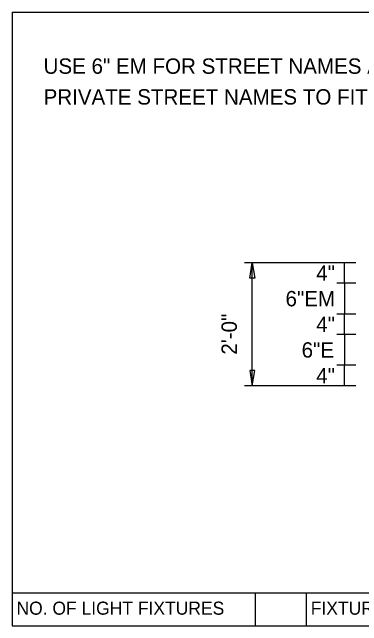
# Model space of a CAD drawing. Extents: x 764 to 1076, y -284 to -242.
# Drawn here: x 939.86 to 945.55, y -271.2 to -261.23 of the extents above; entities that cross this region are included whole.
import ezdxf

# ---------------------------------------------------------------- set-up
doc = ezdxf.new("R2010")
doc.units = 0
for name, color, linetype in [('GSDims', 7, 'Continuous'), ('SheetLinesMisc2_dp', 7, 'Continuous'), ('TextLabel', 7, 'Continuous'), ('TextMinor', 7, 'Continuous')]:
    doc.layers.add(name, color=color, linetype=linetype)

msp = doc.modelspace()

# ---------------------------------------------------------------- linework, layer by layer
at = {"layer": 'GSDims'}
for p, q in [((943.9555, -265.3034), (943.643, -265.3034)), ((943.768, -267.3034), (943.768, -265.3034)), ((945.4555, -265.3034), (943.9555, -265.3034)), ((945.4555, -265.3034), (945.143, -265.3034)), ((945.268, -265.6373), (945.268, -265.3034)), ((945.4555, -265.6373), (945.143, -265.6373)), ((945.4555, -265.6373), (945.143, -265.6373)), ((945.268, -265.6373), (945.268, -266.1373)), ((945.4555, -266.1373), (945.143, -266.1373)), ((945.4555, -266.1373), (945.143, -266.1373)), ((945.268, -266.4705), (945.268, -266.1373)), ((945.4555, -266.4705), (945.143, -266.4705)), ((945.4555, -266.4705), (945.143, -266.4705)), ((945.268, -266.4705), (945.268, -266.9705)), ((945.4555, -266.9705), (945.143, -266.9705)), ((945.4555, -266.9705), (945.143, -266.9705)), ((945.268, -267.3034), (945.268, -266.9705)), ((943.9555, -267.3034), (943.643, -267.3034)), ((945.4555, -267.3034), (943.9555, -267.3034)), ((945.4555, -267.3034), (945.143, -267.3034))]:
    msp.add_line(p, q, dxfattribs=at)
for points in [[(943.768, -265.3034), (943.8096, -265.5534), (943.7263, -265.5534)], [(943.768, -267.3034), (943.8096, -267.0534), (943.7263, -267.0534)]]:
    msp.add_lwpolyline(points, close=True, dxfattribs=at)
at = {"layer": 'SheetLinesMisc2_dp'}
for p, q in [((939.8646, -261.2335), (960.3307, -261.2335)), ((939.8646, -261.2335), (939.8646, -271.1883)), ((939.8647, -270.6682), (960.3307, -270.6682)), ((943.8178, -270.6682), (943.8178, -271.2023)), ((944.6461, -270.6682), (944.6461, -271.2023)), ((939.8646, -271.1883), (939.8646, -271.2017)), ((939.8647, -271.2023), (960.3307, -271.2023))]:
    msp.add_line(p, q, dxfattribs=at)

# ---------------------------------------------------------------- texts
at = {"layer": 'GSDims'}
for s, p in [('4"', (944.8096, -265.5954)), ('6"EM', (944.3096, -266.0123)), ('4"', (944.8096, -266.4289)), ('6"E', (944.5715, -266.8455)), ('4"', (944.8096, -267.2619))]:
    msp.add_text(s, height=0.25, dxfattribs=at).set_placement(p)
msp.add_text('2\'-0"', height=0.25, rotation=90, dxfattribs=at).set_placement((943.518, -266.7975))
at = {"layer": 'TextLabel'}
for s, p in [('USE 6" EM FOR STREET NAMES AND 6" E FOR BLOCK NUMBERS FOR LONG ', (940.374, -262.2335)), ("PRIVATE STREET NAMES TO FIT WITHIN THE 9' WIDTH MAXIMUM.", (940.374, -262.7335))]:
    msp.add_text(s, height=0.25, dxfattribs=at).set_placement(p)
at = {"layer": 'TextMinor'}
for s, p in [('NO. OF LIGHT FIXTURES', (939.9334, -271.0234)), ('FIXTURE SPACING', (944.7198, -271.0234))]:
    msp.add_text(s, height=0.212581, dxfattribs=at).set_placement(p)

doc.saveas('drawing.dxf')
